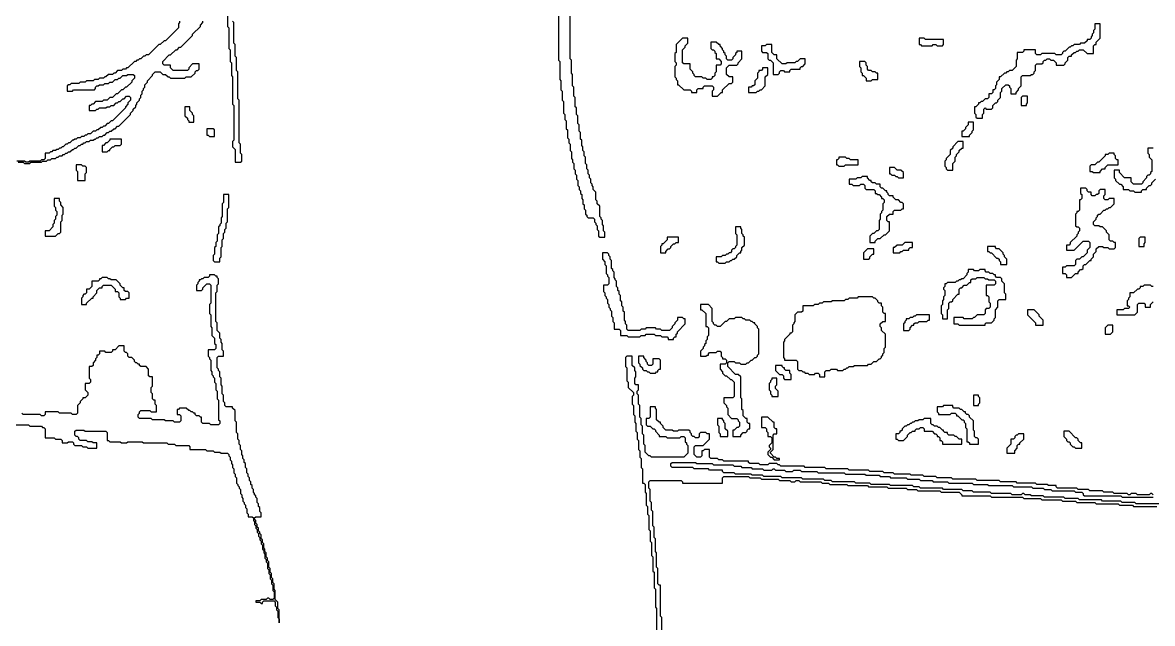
# Model space of a CAD drawing. Header units: metres. Extents: x 0 to 100, y 0 to 141.
# Drawn here: x 54.46 to 76.31, y 51.71 to 63.33 of the extents above; entities that cross this region are included whole.
import ezdxf

# ---------------------------------------------------------------- set-up
doc = ezdxf.new("R2010")
doc.units = ezdxf.units.M

msp = doc.modelspace()

# ---------------------------------------------------------------- linework, layer by layer
for points in [[(64.825, 63.6), (64.825, 62.6), (64.85, 62.575), (64.85, 62.225), (64.875, 62.2), (64.875, 62.025), (64.9, 62), (64.9, 61.825), (64.925, 61.8), (64.925, 61.575), (64.95, 61.55), (64.95, 61.45), (64.975, 61.425), (64.975, 61.275), (65, 61.25), (65, 61.1), (65.025, 61.075), (65.025, 61), (65.05, 60.975), (65.05, 60.85), (65.075, 60.825), (65.075, 60.7), (65.1, 60.675), (65.1, 60.625), (65.125, 60.6), (65.125, 60.5), (65.15, 60.475), (65.15, 60.4), (65.175, 60.375), (65.175, 60.3), (65.2, 60.275), (65.2, 60.175), (65.225, 60.15), (65.225, 60.1), (65.25, 60.075), (65.25, 60.025), (65.275, 60), (65.275, 59.925), (65.3, 59.9), (65.3, 59.825), (65.325, 59.8), (65.325, 59.725), (65.35, 59.7), (65.35, 59.625), (65.375, 59.6), (65.375, 59.575), (65.4, 59.55), (65.5, 59.55), (65.525, 59.525), (65.525, 59.475), (65.55, 59.45), (65.55, 59.425), (65.575, 59.4), (65.575, 59.325), (65.6, 59.3), (65.6, 59.2), (65.625, 59.175), (65.725, 59.175), (65.725, 59.275), (65.7, 59.3), (65.7, 59.4), (65.675, 59.425), (65.675, 59.5), (65.65, 59.525), (65.65, 59.55), (65.625, 59.575), (65.625, 59.775), (65.575, 59.825), (65.575, 59.875), (65.55, 59.9), (65.55, 60.05), (65.5, 60.1), (65.5, 60.15), (65.475, 60.175), (65.475, 60.2), (65.45, 60.225), (65.45, 60.3), (65.425, 60.325), (65.425, 60.375), (65.4, 60.4), (65.4, 60.475), (65.375, 60.5), (65.375, 60.575), (65.35, 60.6), (65.35, 60.725), (65.325, 60.75), (65.325, 60.825), (65.3, 60.85), (65.3, 60.925), (65.275, 60.95), (65.275, 61.05), (65.25, 61.075), (65.25, 61.2), (65.225, 61.225), (65.225, 61.35), (65.2, 61.375), (65.2, 61.525), (65.175, 61.55), (65.175, 61.675), (65.15, 61.7), (65.15, 61.875), (65.125, 61.9), (65.125, 62.075), (65.1, 62.1), (65.1, 62.325), (65.075, 62.35), (65.075, 62.6), (65.05, 62.625), (65.05, 63.85)], [(58.425, 63.575), (58.425, 63.25), (58.45, 63.225), (58.45, 62.825), (58.475, 62.8), (58.475, 62.575), (58.5, 62.55), (58.5, 62.3), (58.525, 62.275), (58.525, 61.75), (58.55, 61.725), (58.55, 61.05), (58.525, 61.025), (58.525, 60.925), (58.575, 60.875), (58.575, 60.625), (58.675, 60.625), (58.7, 60.65), (58.7, 60.775), (58.675, 60.8), (58.675, 60.975), (58.65, 61), (58.65, 61.825), (58.625, 61.85), (58.625, 62.375), (58.6, 62.4), (58.6, 62.65), (58.575, 62.675), (58.575, 62.9), (58.55, 62.925), (58.55, 63.325), (58.525, 63.35)], [(57.5, 63.35), (57.5, 63.325), (57.475, 63.3), (57.475, 63.225), (57.225, 62.975), (57.2, 62.975), (57.125, 62.9), (57.1, 62.9), (56.9, 62.7), (56.85, 62.7), (56.825, 62.675), (56.8, 62.675), (56.75, 62.625), (56.725, 62.625), (56.7, 62.6), (56.675, 62.6), (56.65, 62.575), (56.625, 62.575), (56.5, 62.45), (56.475, 62.45), (56.45, 62.425), (56.4, 62.425), (56.375, 62.4), (56.3, 62.4), (56.25, 62.35), (56.225, 62.35), (56.2, 62.325), (56.125, 62.325), (56.075, 62.275), (56.05, 62.275), (56.025, 62.25), (55.95, 62.25), (55.925, 62.225), (55.85, 62.225), (55.825, 62.2), (55.7, 62.2), (55.675, 62.175), (55.575, 62.175), (55.55, 62.15), (55.4, 62.15), (55.375, 62.125), (55.35, 62.125), (55.325, 62.1), (55.325, 62), (55.425, 62), (55.45, 62.025), (55.85, 62.025), (55.875, 62.05), (55.875, 62.075), (55.9, 62.1), (55.925, 62.1), (55.95, 62.125), (56.025, 62.125), (56.05, 62.15), (56.125, 62.15), (56.15, 62.175), (56.2, 62.175), (56.25, 62.225), (56.3, 62.225), (56.325, 62.25), (56.35, 62.25), (56.4, 62.3), (56.475, 62.3), (56.5, 62.325), (56.6, 62.325), (56.625, 62.3), (56.625, 62.25), (56.575, 62.2), (56.575, 62.175), (56.475, 62.075), (56.45, 62.075), (56.4, 62.025), (56.375, 62.025), (56.3, 61.95), (56.275, 61.95), (56.2, 61.875), (56.15, 61.875), (56.1, 61.825), (56.025, 61.825), (56, 61.8), (55.875, 61.8), (55.825, 61.75), (55.8, 61.75), (55.775, 61.725), (55.75, 61.725), (55.75, 61.625), (55.875, 61.625), (55.9, 61.65), (55.925, 61.65), (55.95, 61.675), (56.075, 61.675), (56.1, 61.7), (56.15, 61.7), (56.175, 61.725), (56.225, 61.725), (56.275, 61.775), (56.3, 61.775), (56.325, 61.8), (56.35, 61.8), (56.4, 61.85), (56.425, 61.85), (56.475, 61.9), (56.525, 61.9), (56.55, 61.875), (56.55, 61.825), (56.5, 61.775), (56.5, 61.75), (56.45, 61.7), (56.45, 61.675), (56.2, 61.425), (56.175, 61.425), (56.125, 61.375), (56.1, 61.375), (56.05, 61.325), (56.025, 61.325), (56, 61.3), (55.975, 61.3), (55.925, 61.25), (55.9, 61.25), (55.875, 61.225), (55.825, 61.225), (55.775, 61.175), (55.725, 61.175), (55.7, 61.15), (55.675, 61.15), (55.65, 61.125), (55.6, 61.125), (55.575, 61.1), (55.525, 61.1), (55.5, 61.075), (55.475, 61.075), (55.45, 61.05), (55.425, 61.05), (55.375, 61), (55.35, 61), (55.325, 60.975), (55.3, 60.975), (55.25, 60.925), (55.225, 60.925), (55.2, 60.9), (55.175, 60.9), (55.15, 60.875), (55.125, 60.875), (55.1, 60.85), (55.05, 60.85), (55.025, 60.825), (55, 60.825), (54.975, 60.8), (54.9, 60.8), (54.9, 60.7), (54.875, 60.675), (54.825, 60.675), (54.8, 60.65), (54.6, 60.65), (54.575, 60.625), (54.525, 60.625), (54.5, 60.65), (54.35, 60.65)], [(54.375, 60.625), (54.475, 60.625), (54.5, 60.6), (54.6, 60.6), (54.625, 60.625), (54.825, 60.625), (54.85, 60.65), (54.925, 60.65), (54.95, 60.675), (55, 60.675), (55.025, 60.7), (55.1, 60.7), (55.125, 60.725), (55.15, 60.725), (55.175, 60.75), (55.225, 60.75), (55.25, 60.775), (55.275, 60.775), (55.3, 60.8), (55.325, 60.8), (55.35, 60.825), (55.375, 60.825), (55.425, 60.875), (55.45, 60.875), (55.475, 60.9), (55.5, 60.9), (55.55, 60.95), (55.575, 60.95), (55.6, 60.975), (55.625, 60.975), (55.65, 61), (55.675, 61), (55.7, 61.025), (55.75, 61.025), (55.775, 61.05), (55.825, 61.05), (55.85, 61.075), (55.875, 61.075), (55.9, 61.1), (55.925, 61.1), (55.95, 61.125), (56, 61.125), (56.025, 61.15), (56.05, 61.15), (56.1, 61.2), (56.125, 61.2), (56.15, 61.225), (56.175, 61.225), (56.225, 61.275), (56.25, 61.275), (56.3, 61.325), (56.325, 61.325), (56.55, 61.55), (56.55, 61.575), (56.6, 61.625), (56.6, 61.65), (56.65, 61.7), (56.65, 61.725), (56.675, 61.75), (56.675, 61.775), (56.725, 61.825), (56.725, 61.85), (56.75, 61.875), (56.75, 61.925), (56.775, 61.95), (56.775, 62), (56.8, 62.025), (56.8, 62.05), (56.825, 62.075), (56.825, 62.125), (56.875, 62.175), (56.875, 62.2), (56.975, 62.3), (56.975, 62.325), (57.025, 62.375), (57.125, 62.375), (57.175, 62.325), (57.225, 62.325), (57.275, 62.275), (57.3, 62.275), (57.325, 62.25), (57.6, 62.25), (57.625, 62.275), (57.725, 62.275), (57.8, 62.35), (57.8, 62.375), (57.825, 62.4), (57.85, 62.4), (57.875, 62.425), (57.875, 62.525), (57.75, 62.525), (57.675, 62.45), (57.675, 62.425), (57.65, 62.4), (57.375, 62.4), (57.325, 62.45), (57.325, 62.5), (57.2, 62.5), (57.175, 62.525), (57.175, 62.575), (57.3, 62.7), (57.325, 62.7), (57.425, 62.8), (57.45, 62.8), (57.5, 62.85), (57.525, 62.85), (57.75, 63.075), (57.75, 63.1), (57.9, 63.25), (57.9, 63.275), (57.95, 63.325), (57.95, 63.35)], [(76.325, 60.9), (76.225, 60.9), (76.225, 60.8), (76.25, 60.775), (76.25, 60.725), (76.3, 60.675), (76.3, 60.45), (76.275, 60.425), (76.275, 60.4), (76.25, 60.375), (76.225, 60.375), (76.2, 60.35), (76.2, 60.325), (76.125, 60.25), (76.125, 60.225), (76.1, 60.2), (75.95, 60.2), (75.9, 60.25), (75.9, 60.325), (75.775, 60.325), (75.675, 60.425), (75.675, 60.475), (75.575, 60.475), (75.575, 60.325), (75.6, 60.3), (75.6, 60.275), (75.675, 60.2), (75.7, 60.2), (75.75, 60.15), (75.75, 60.1), (75.85, 60.1), (75.875, 60.075), (75.95, 60.075), (75.975, 60.05), (76.1, 60.05), (76.1, 60.075), (76.125, 60.1), (76.2, 60.1), (76.2, 60.125), (76.25, 60.175), (76.275, 60.175), (76.3, 60.2), (76.3, 60.225), (76.375, 60.3)], [(54.1, 55.55), (54.575, 55.55), (54.6, 55.525), (54.825, 55.525), (54.85, 55.5), (54.875, 55.5), (54.9, 55.475), (54.9, 55.3), (55.075, 55.3), (55.1, 55.275), (55.2, 55.275), (55.225, 55.25), (55.225, 55.2), (55.325, 55.2), (55.35, 55.225), (55.425, 55.225), (55.45, 55.2), (55.45, 55.175), (55.475, 55.15), (55.6, 55.15), (55.625, 55.125), (55.7, 55.125), (55.725, 55.1), (55.9, 55.1), (55.9, 55.2), (55.825, 55.2), (55.8, 55.225), (55.725, 55.225), (55.7, 55.25), (55.575, 55.25), (55.55, 55.275), (55.55, 55.3), (55.525, 55.325), (55.5, 55.325), (55.475, 55.35), (55.475, 55.425), (55.5, 55.45), (55.65, 55.45), (55.675, 55.425), (56.075, 55.425), (56.1, 55.4), (56.1, 55.25), (56.125, 55.25), (56.15, 55.225), (56.35, 55.225), (56.375, 55.2), (56.475, 55.2), (56.5, 55.225), (56.775, 55.225), (56.8, 55.2), (57.25, 55.2), (57.275, 55.175), (57.4, 55.175), (57.425, 55.15), (57.675, 55.15), (57.7, 55.125), (57.7, 55.075), (58, 55.075), (58.025, 55.05), (58.15, 55.05), (58.175, 55.025), (58.275, 55.025), (58.3, 55), (58.425, 55), (58.45, 54.975), (58.45, 54.95), (58.475, 54.925), (58.475, 54.875), (58.5, 54.85), (58.5, 54.8), (58.525, 54.775), (58.525, 54.725), (58.55, 54.7), (58.55, 54.625), (58.575, 54.6), (58.575, 54.55), (58.6, 54.525), (58.6, 54.425), (58.625, 54.4), (58.625, 54.375), (58.65, 54.35), (58.65, 54.325), (58.675, 54.3), (58.675, 54.225), (58.7, 54.2), (58.7, 54.15), (58.725, 54.125), (58.725, 54.075), (58.75, 54.05), (58.75, 54.025), (58.775, 54), (58.775, 53.95), (58.8, 53.925), (58.8, 53.85), (58.825, 53.825), (58.825, 53.775), (58.9, 53.775), (58.925, 53.75), (58.925, 53.7), (58.95, 53.675), (58.95, 53.625), (58.975, 53.6), (58.975, 53.55), (59, 53.525), (59, 53.475), (59.025, 53.45), (59.025, 53.4), (59.05, 53.375), (59.05, 53.325), (59.075, 53.3), (59.075, 53.25), (59.1, 53.225), (59.1, 53.15), (59.125, 53.125), (59.125, 53.075), (59.15, 53.05), (59.15, 52.975), (59.175, 52.95), (59.175, 52.9), (59.2, 52.875), (59.2, 52.775), (59.225, 52.75), (59.225, 52.675), (59.25, 52.65), (59.25, 52.575), (59.275, 52.55), (59.275, 52.475), (59.3, 52.45), (59.3, 52.35), (59.325, 52.325), (59.325, 52.2), (59.3, 52.175), (59.25, 52.175), (59.225, 52.2), (59.2, 52.2), (59.175, 52.175), (59.075, 52.175), (59.05, 52.15), (58.975, 52.15), (58.975, 52.125), (59.05, 52.125), (59.075, 52.1), (59.1, 52.1), (59.1, 52.125), (59.125, 52.15), (59.325, 52.15), (59.35, 52.125), (59.35, 52.05), (59.375, 52.025), (59.375, 51.975), (59.4, 51.95), (59.4, 51.825), (59.425, 51.8), (59.425, 51.725), (59.425, 51.975), (59.4, 52), (59.4, 52.125), (59.35, 52.175), (59.35, 52.35), (59.325, 52.375), (59.325, 52.475), (59.3, 52.5), (59.3, 52.575), (59.275, 52.6), (59.275, 52.675), (59.25, 52.7), (59.25, 52.775), (59.225, 52.8), (59.225, 52.9), (59.2, 52.925), (59.2, 52.975), (59.175, 53), (59.175, 53.075), (59.15, 53.1), (59.15, 53.15), (59.125, 53.175), (59.125, 53.25), (59.1, 53.275), (59.1, 53.325), (59.075, 53.35), (59.075, 53.425), (59.05, 53.45), (59.05, 53.475), (59.025, 53.5), (59.025, 53.55), (59, 53.575), (59, 53.625), (58.975, 53.65), (58.975, 53.7), (58.95, 53.725), (58.95, 53.75), (58.975, 53.775), (59.075, 53.775), (59.075, 53.85), (59.05, 53.875), (59.05, 53.95), (59.025, 53.975), (59.025, 54.025), (59, 54.05), (59, 54.125), (58.975, 54.15), (58.975, 54.175), (58.95, 54.2), (58.95, 54.225), (58.925, 54.25), (58.925, 54.3), (58.9, 54.325), (58.9, 54.375), (58.875, 54.4), (58.875, 54.45), (58.85, 54.475), (58.85, 54.525), (58.825, 54.55), (58.825, 54.6), (58.8, 54.625), (58.8, 54.7), (58.775, 54.725), (58.775, 54.8), (58.75, 54.825), (58.75, 54.875), (58.725, 54.9), (58.725, 54.95), (58.7, 54.975), (58.7, 55.05), (58.675, 55.075), (58.675, 55.15), (58.65, 55.175), (58.65, 55.25), (58.625, 55.275), (58.625, 55.375), (58.6, 55.4), (58.6, 55.6), (58.575, 55.625), (58.575, 55.825), (58.525, 55.875), (58.525, 55.9), (58.4, 55.9), (58.375, 55.925), (58.375, 55.975), (58.35, 56), (58.35, 56.125), (58.325, 56.15), (58.325, 56.3), (58.3, 56.325), (58.3, 56.45), (58.275, 56.475), (58.275, 56.575), (58.25, 56.6), (58.25, 56.625), (58.225, 56.65), (58.225, 56.85), (58.25, 56.875), (58.35, 56.875), (58.35, 56.975), (58.325, 57), (58.325, 57.125), (58.3, 57.15), (58.3, 57.2), (58.275, 57.225), (58.275, 57.325), (58.225, 57.375), (58.225, 57.525), (58.2, 57.55), (58.2, 58.1), (58.225, 58.125), (58.225, 58.25), (58.25, 58.275), (58.25, 58.375), (58.225, 58.4), (58.225, 58.425), (58.2, 58.425), (58.175, 58.45), (58.075, 58.45), (58.075, 58.425), (58.05, 58.4), (57.975, 58.4), (57.95, 58.375), (57.925, 58.375), (57.9, 58.35), (57.875, 58.35), (57.875, 58.325), (57.85, 58.3), (57.85, 58.275), (57.825, 58.25), (57.825, 58.15), (57.925, 58.15), (57.95, 58.175), (57.95, 58.2), (58.025, 58.275), (58.075, 58.275), (58.1, 58.25), (58.1, 57.9), (58.075, 57.875), (58.075, 57.7), (58.1, 57.675), (58.1, 57.45), (58.125, 57.425), (58.125, 57.275), (58.175, 57.225), (58.175, 57.125), (58.2, 57.1), (58.2, 57.025), (58.175, 57), (58.05, 57), (58.05, 56.875), (58.075, 56.85), (58.075, 56.825), (58.1, 56.8), (58.1, 56.6), (58.125, 56.575), (58.125, 56.525), (58.15, 56.5), (58.15, 56.475), (58.175, 56.45), (58.175, 56.375), (58.2, 56.35), (58.2, 56.225), (58.225, 56.2), (58.225, 56.05), (58.25, 56.025), (58.25, 55.65), (58.275, 55.625), (58.275, 55.575), (58.25, 55.55), (58.1, 55.55), (58.075, 55.575), (57.95, 55.575), (57.925, 55.6), (57.925, 55.7), (57.9, 55.7), (57.875, 55.725), (57.825, 55.725), (57.8, 55.75), (57.8, 55.775), (57.775, 55.775), (57.75, 55.8), (57.725, 55.8), (57.7, 55.825), (57.675, 55.825), (57.625, 55.875), (57.5, 55.875), (57.475, 55.85), (57.45, 55.85), (57.45, 55.75), (57.5, 55.75), (57.525, 55.725), (57.525, 55.625), (57.5, 55.6), (57.4, 55.6), (57.375, 55.625), (57.225, 55.625), (57.2, 55.65), (56.975, 55.65), (56.95, 55.675), (56.725, 55.675), (56.7, 55.7), (56.7, 55.75), (56.725, 55.775), (56.725, 55.8), (56.75, 55.825), (56.925, 55.825), (56.95, 55.8), (57.05, 55.8), (57.05, 55.925), (57.025, 55.95), (57.025, 56.025), (57, 56.025), (56.975, 56.05), (56.975, 56.15), (56.95, 56.175), (56.95, 56.275), (56.975, 56.3), (56.975, 56.475), (56.925, 56.475), (56.9, 56.5), (56.9, 56.625), (56.85, 56.675), (56.75, 56.675), (56.725, 56.7), (56.725, 56.725), (56.7, 56.725), (56.675, 56.75), (56.65, 56.75), (56.625, 56.775), (56.625, 56.8), (56.575, 56.85), (56.525, 56.85), (56.5, 56.875), (56.5, 56.925), (56.475, 56.95), (56.45, 56.95), (56.425, 56.975), (56.425, 57.075), (56.325, 57.075), (56.25, 57), (56.2, 57), (56.2, 56.975), (56.175, 56.95), (56.075, 56.95), (56.05, 56.975), (55.95, 56.975), (55.95, 56.925), (55.925, 56.9), (55.9, 56.9), (55.9, 56.85), (55.875, 56.825), (55.875, 56.8), (55.825, 56.75), (55.825, 56.7), (55.8, 56.675), (55.75, 56.675), (55.75, 56.45), (55.775, 56.425), (55.775, 56.375), (55.75, 56.35), (55.675, 56.35), (55.675, 56.225), (55.725, 56.175), (55.725, 56.125), (55.675, 56.075), (55.625, 56.075), (55.625, 56.05), (55.575, 56), (55.575, 55.975), (55.525, 55.925), (55.525, 55.775), (55.5, 55.75), (55.425, 55.75), (55.4, 55.775), (55.175, 55.775), (55.15, 55.8), (54.9, 55.8), (54.9, 55.75), (54.875, 55.725), (54.825, 55.725), (54.8, 55.75), (54.475, 55.75), (54.45, 55.775)], [(76.325, 58.225), (76.3, 58.225), (76.275, 58.25), (76.15, 58.25), (76.125, 58.225), (76.075, 58.225), (76.075, 58.2), (76.05, 58.175), (76.025, 58.175), (75.95, 58.1), (75.875, 58.1), (75.875, 58.025), (75.85, 58), (75.85, 57.975), (75.825, 57.95), (75.825, 57.85), (75.85, 57.85), (75.875, 57.825), (75.85, 57.8), (75.775, 57.8), (75.75, 57.775), (75.625, 57.775), (75.625, 57.675), (75.975, 57.675), (76.025, 57.725), (76.025, 57.875), (76.05, 57.9), (76.15, 57.9), (76.175, 57.875), (76.175, 57.825), (76.275, 57.825), (76.275, 57.875), (76.325, 57.925)], [(76.325, 54.2), (76.3, 54.225), (76.275, 54.225), (76.25, 54.2), (76.025, 54.2), (76, 54.225), (75.9, 54.225), (75.875, 54.2), (75.85, 54.2), (75.825, 54.225), (75.575, 54.225), (75.55, 54.25), (75.375, 54.25), (75.35, 54.275), (75.1, 54.275), (75.075, 54.3), (74.875, 54.3), (74.85, 54.325), (74.475, 54.325), (74.45, 54.35), (74.45, 54.375), (74.3, 54.375), (74.275, 54.4), (74.075, 54.4), (74.05, 54.425), (73.7, 54.425), (73.675, 54.45), (73.375, 54.45), (73.35, 54.475), (72.925, 54.475), (72.9, 54.5), (72.45, 54.5), (72.425, 54.525), (72.15, 54.525), (72.125, 54.55), (71.9, 54.55), (71.875, 54.575), (71.65, 54.575), (71.625, 54.6), (71.325, 54.6), (71.3, 54.625), (71.125, 54.625), (71.1, 54.65), (70.85, 54.65), (70.825, 54.675), (70.45, 54.675), (70.425, 54.7), (70, 54.7), (69.975, 54.725), (69.6, 54.725), (69.575, 54.75), (69.125, 54.75), (69.1, 54.775), (69.075, 54.775), (69.05, 54.8), (68.9, 54.8), (68.875, 54.775), (68.725, 54.775), (68.7, 54.8), (68.525, 54.8), (68.5, 54.825), (68.5, 54.85), (68.025, 54.85), (68, 54.875), (67.925, 54.875), (67.9, 54.9), (67.775, 54.9), (67.75, 54.925), (67.75, 55.075), (67.65, 55.075), (67.625, 55.05), (67.6, 55.05), (67.6, 54.95), (67.575, 54.925), (67.5, 54.925), (67.45, 54.975), (67.45, 55.125), (67.475, 55.15), (67.625, 55.15), (67.75, 55.275), (67.75, 55.375), (67.7, 55.375), (67.675, 55.4), (67.575, 55.4), (67.55, 55.375), (67.55, 55.325), (67.525, 55.3), (67.475, 55.3), (67.45, 55.325), (67.425, 55.325), (67.4, 55.35), (67.4, 55.375), (67.375, 55.4), (67.375, 55.425), (67.35, 55.45), (67.15, 55.45), (67.125, 55.425), (67.05, 55.425), (67.025, 55.45), (66.9, 55.45), (66.85, 55.5), (66.85, 55.525), (66.8, 55.575), (66.8, 55.6), (66.775, 55.6), (66.725, 55.65), (66.725, 55.85), (66.7, 55.875), (66.7, 55.9), (66.6, 55.9), (66.6, 55.7), (66.575, 55.675), (66.525, 55.675), (66.525, 55.55), (66.55, 55.525), (66.6, 55.525), (66.65, 55.475), (66.675, 55.475), (66.7, 55.45), (66.7, 55.425), (66.775, 55.35), (66.775, 55.325), (66.9, 55.325), (66.925, 55.3), (67.175, 55.3), (67.2, 55.325), (67.25, 55.325), (67.275, 55.3), (67.275, 55.225), (67.3, 55.2), (67.3, 55.175), (67.325, 55.15), (67.325, 55), (67.25, 54.925), (66.625, 54.925), (66.6, 54.95), (66.575, 54.95), (66.5, 55.025), (66.5, 55.15), (66.475, 55.175), (66.475, 55.35), (66.45, 55.375), (66.45, 55.525), (66.425, 55.55), (66.425, 55.675), (66.4, 55.7), (66.4, 55.925), (66.375, 55.95), (66.375, 56.125), (66.35, 56.15), (66.35, 56.2), (66.375, 56.225), (66.375, 56.325), (66.325, 56.325), (66.3, 56.35), (66.3, 56.45), (66.325, 56.475), (66.325, 56.575), (66.3, 56.6), (66.3, 56.65), (66.25, 56.7), (66.25, 56.875), (66.15, 56.875), (66.125, 56.85), (66.125, 56.675), (66.15, 56.65), (66.15, 56.4), (66.175, 56.375), (66.175, 56.275), (66.275, 56.175), (66.275, 56.125), (66.25, 56.1), (66.25, 55.95), (66.275, 55.925), (66.275, 55.75), (66.3, 55.725), (66.3, 55.6), (66.325, 55.575), (66.325, 55.425), (66.35, 55.4), (66.35, 55.275), (66.375, 55.25), (66.375, 55.075), (66.4, 55.05), (66.4, 54.925), (66.425, 54.9), (66.425, 54.725), (66.45, 54.7), (66.45, 54.425), (66.475, 54.425), (66.5, 54.4), (66.5, 54.25), (66.525, 54.225), (66.525, 54), (66.55, 53.975), (66.55, 53.825), (66.575, 53.8), (66.575, 53.525), (66.6, 53.5), (66.6, 53.3), (66.625, 53.275), (66.625, 53.025), (66.65, 53), (66.65, 52.725), (66.675, 52.7), (66.675, 52.4), (66.7, 52.375), (66.7, 52.025), (66.725, 52), (66.725, 51.55)], [(76.55, 54.025), (76, 54.025), (75.975, 54.05), (75.725, 54.05), (75.7, 54.075), (75.35, 54.075), (75.325, 54.1), (74.9, 54.1), (74.875, 54.125), (74.625, 54.125), (74.6, 54.15), (74.225, 54.15), (74.2, 54.175), (73.975, 54.175), (73.95, 54.2), (73.85, 54.2), (73.825, 54.225), (73.8, 54.225), (73.775, 54.2), (73.6, 54.2), (73.575, 54.225), (73.2, 54.225), (73.175, 54.25), (72.85, 54.25), (72.825, 54.275), (72.65, 54.275), (72.625, 54.3), (72.275, 54.3), (72.25, 54.325), (71.825, 54.325), (71.8, 54.35), (71.7, 54.35), (71.675, 54.375), (71.25, 54.375), (71.225, 54.4), (70.875, 54.4), (70.85, 54.425), (70.575, 54.425), (70.55, 54.45), (70.125, 54.45), (70.1, 54.475), (69.975, 54.475), (69.95, 54.5), (69.55, 54.5), (69.525, 54.525), (69.15, 54.525), (69.125, 54.55), (68.8, 54.55), (68.775, 54.575), (68.575, 54.575), (68.55, 54.6), (68.25, 54.6), (68.225, 54.625), (68.025, 54.625), (68, 54.65), (68, 54.675), (67.75, 54.675), (67.725, 54.7), (67.45, 54.7), (67.425, 54.725), (67.025, 54.725), (67, 54.75), (67, 54.8), (67.025, 54.825), (67.475, 54.825), (67.5, 54.8), (67.8, 54.8), (67.825, 54.775), (68.2, 54.775), (68.225, 54.75), (68.35, 54.75), (68.375, 54.725), (68.55, 54.725), (68.575, 54.7), (68.775, 54.7), (68.8, 54.675), (68.95, 54.675), (68.975, 54.7), (69, 54.7), (69.025, 54.675), (69.2, 54.675), (69.225, 54.65), (69.35, 54.65), (69.375, 54.675), (69.5, 54.675), (69.525, 54.65), (69.825, 54.65), (69.85, 54.625), (70.35, 54.625), (70.375, 54.6), (70.75, 54.6), (70.775, 54.575), (71.025, 54.575), (71.05, 54.55), (71.225, 54.55), (71.25, 54.525), (71.55, 54.525), (71.575, 54.5), (71.8, 54.5), (71.825, 54.475), (72.05, 54.475), (72.075, 54.45), (72.35, 54.45), (72.375, 54.425), (72.825, 54.425), (72.85, 54.4), (73.125, 54.4), (73.15, 54.375), (73.6, 54.375), (73.625, 54.35), (73.975, 54.35), (74, 54.325), (74.2, 54.325), (74.225, 54.3), (74.35, 54.3), (74.375, 54.275), (74.8, 54.275), (74.825, 54.25), (74.95, 54.25), (74.975, 54.225), (74.975, 54.2), (75, 54.175), (75.7, 54.175), (75.725, 54.15), (76.325, 54.15)], [(66.825, 51.55), (66.825, 51.825), (66.8, 51.85), (66.8, 52.45), (66.775, 52.45), (66.75, 52.475), (66.75, 52.775), (66.725, 52.8), (66.725, 53.075), (66.7, 53.1), (66.7, 53.35), (66.675, 53.375), (66.675, 53.575), (66.65, 53.6), (66.65, 53.875), (66.625, 53.9), (66.625, 54.05), (66.6, 54.075), (66.6, 54.3), (66.575, 54.325), (66.575, 54.45), (66.6, 54.475), (67.2, 54.475), (67.225, 54.45), (67.225, 54.425), (68, 54.425), (68, 54.525), (68.025, 54.55), (68.5, 54.55), (68.525, 54.525), (68.725, 54.525), (68.75, 54.5), (69.075, 54.5), (69.1, 54.475), (69.3, 54.475), (69.325, 54.45), (69.4, 54.45), (69.425, 54.475), (69.475, 54.475), (69.5, 54.45), (69.9, 54.45), (69.925, 54.425), (70.05, 54.425), (70.075, 54.4), (70.4, 54.4), (70.425, 54.375), (70.8, 54.375), (70.825, 54.35), (71.175, 54.35), (71.2, 54.325), (71.55, 54.325), (71.575, 54.3), (71.75, 54.3), (71.775, 54.275), (72.2, 54.275), (72.225, 54.25), (72.575, 54.25), (72.625, 54.2), (72.625, 54.175), (73.175, 54.175), (73.2, 54.15), (73.8, 54.15), (73.825, 54.125), (74.15, 54.125), (74.175, 54.1), (74.55, 54.1), (74.575, 54.075), (74.825, 54.075), (74.85, 54.05), (75.2, 54.05), (75.225, 54.025), (75.65, 54.025), (75.675, 54), (75.925, 54), (75.95, 53.975), (76.4, 53.975)]]:
    msp.add_lwpolyline(points)
for points in [[(75.2, 63.3), (75.2, 63.2), (75.175, 63.175), (75.175, 63.125), (75.15, 63.1), (75.15, 63.075), (75.125, 63.05), (75.125, 63.025), (75.1, 63), (75.05, 63), (75.05, 62.975), (75, 62.925), (74.925, 62.925), (74.9, 62.9), (74.8, 62.9), (74.775, 62.875), (74.75, 62.875), (74.725, 62.85), (74.7, 62.85), (74.625, 62.775), (74.6, 62.775), (74.575, 62.75), (74.575, 62.725), (74.55, 62.7), (74.45, 62.7), (74.425, 62.725), (74.175, 62.725), (74.15, 62.7), (74.075, 62.7), (74.05, 62.725), (74.05, 62.8), (73.825, 62.8), (73.825, 62.775), (73.8, 62.75), (73.7, 62.75), (73.7, 62.625), (73.675, 62.6), (73.675, 62.475), (73.6, 62.4), (73.55, 62.4), (73.525, 62.375), (73.5, 62.375), (73.475, 62.35), (73.45, 62.35), (73.375, 62.275), (73.35, 62.275), (73.35, 62.225), (73.3, 62.175), (73.3, 62.125), (73.275, 62.1), (73.275, 62.05), (73.25, 62.025), (73.225, 62.025), (73.225, 61.975), (73.2, 61.95), (73.15, 61.95), (73.15, 61.875), (73.125, 61.85), (73.075, 61.85), (73.025, 61.8), (73, 61.8), (72.975, 61.775), (72.95, 61.775), (72.95, 61.75), (72.9, 61.7), (72.875, 61.7), (72.875, 61.575), (72.9, 61.55), (72.9, 61.5), (72.925, 61.475), (73.025, 61.475), (73.025, 61.55), (73.05, 61.575), (73.05, 61.65), (73.075, 61.675), (73.1, 61.65), (73.2, 61.65), (73.225, 61.675), (73.225, 61.725), (73.275, 61.775), (73.3, 61.775), (73.325, 61.8), (73.325, 61.825), (73.375, 61.875), (73.375, 61.975), (73.4, 62), (73.4, 62.05), (73.475, 62.125), (73.525, 62.125), (73.55, 62.1), (73.55, 62.075), (73.575, 62.05), (73.575, 61.95), (73.675, 61.95), (73.675, 61.975), (73.725, 62.025), (73.725, 62.05), (73.775, 62.1), (73.775, 62.275), (73.8, 62.3), (73.95, 62.3), (73.975, 62.325), (74, 62.325), (74.025, 62.35), (74.025, 62.375), (74.05, 62.4), (74.05, 62.5), (74.075, 62.525), (74.175, 62.525), (74.2, 62.55), (74.2, 62.575), (74.225, 62.6), (74.25, 62.6), (74.275, 62.625), (74.325, 62.625), (74.35, 62.6), (74.4, 62.6), (74.45, 62.55), (74.45, 62.5), (74.6, 62.5), (74.625, 62.525), (74.625, 62.55), (74.675, 62.6), (74.675, 62.65), (74.7, 62.675), (74.75, 62.675), (74.75, 62.7), (74.8, 62.75), (74.825, 62.75), (74.85, 62.775), (74.875, 62.775), (74.9, 62.8), (74.975, 62.8), (75.05, 62.725), (75.175, 62.725), (75.175, 62.875), (75.2, 62.9), (75.225, 62.9), (75.225, 62.95), (75.3, 63.025), (75.3, 63.3)], [(67.225, 63.025), (67.1, 62.9), (67.1, 62.75), (67.075, 62.725), (67.075, 62.575), (67.1, 62.55), (67.1, 62.5), (67.075, 62.475), (67.075, 62.275), (67.1, 62.25), (67.1, 62.225), (67.125, 62.2), (67.125, 62.125), (67.15, 62.125), (67.25, 62.025), (67.375, 62.025), (67.4, 62), (67.4, 61.975), (67.5, 61.975), (67.5, 62.025), (67.525, 62.05), (67.625, 62.05), (67.625, 62.075), (67.65, 62.1), (67.8, 62.1), (67.825, 62.075), (67.825, 62.025), (67.8, 62), (67.8, 61.9), (67.9, 61.9), (67.975, 61.975), (68, 61.975), (68, 62.025), (68.125, 62.15), (68.175, 62.15), (68.2, 62.175), (68.2, 62.275), (68.125, 62.275), (68.075, 62.325), (68.075, 62.45), (68.125, 62.5), (68.275, 62.5), (68.3, 62.525), (68.3, 62.55), (68.375, 62.625), (68.375, 62.775), (68.275, 62.775), (68.275, 62.75), (68.25, 62.725), (68.25, 62.7), (68.2, 62.65), (68.2, 62.625), (68.175, 62.6), (68.1, 62.6), (68.075, 62.625), (68.075, 62.675), (68.05, 62.7), (68.05, 62.725), (68.025, 62.75), (68.025, 62.775), (68, 62.8), (68, 62.825), (67.95, 62.875), (67.95, 62.9), (67.925, 62.9), (67.875, 62.95), (67.775, 62.95), (67.775, 62.825), (67.8, 62.8), (67.825, 62.8), (67.85, 62.775), (67.85, 62.75), (67.875, 62.725), (67.875, 62.625), (67.925, 62.625), (67.975, 62.575), (67.975, 62.525), (67.95, 62.5), (67.875, 62.5), (67.875, 62.375), (67.85, 62.35), (67.85, 62.3), (67.825, 62.275), (67.8, 62.275), (67.8, 62.25), (67.775, 62.225), (67.7, 62.225), (67.675, 62.25), (67.625, 62.25), (67.6, 62.275), (67.475, 62.275), (67.45, 62.3), (67.45, 62.325), (67.425, 62.35), (67.425, 62.375), (67.375, 62.425), (67.375, 62.525), (67.25, 62.525), (67.225, 62.55), (67.225, 62.8), (67.275, 62.85), (67.275, 62.875), (67.325, 62.925), (67.325, 63.025)], [(71.8, 63.025), (71.8, 62.9), (71.825, 62.9), (71.85, 62.875), (72.05, 62.875), (72.075, 62.9), (72.125, 62.9), (72.15, 62.875), (72.25, 62.875), (72.275, 62.9), (72.275, 63), (71.925, 63), (71.9, 63.025)], [(68.85, 62.9), (68.825, 62.875), (68.75, 62.875), (68.75, 62.775), (68.775, 62.75), (68.85, 62.75), (68.875, 62.725), (68.875, 62.625), (68.9, 62.6), (68.925, 62.6), (68.975, 62.55), (68.975, 62.325), (69.075, 62.325), (69.1, 62.35), (69.1, 62.375), (69.125, 62.4), (69.175, 62.4), (69.2, 62.375), (69.3, 62.375), (69.3, 62.4), (69.325, 62.425), (69.5, 62.425), (69.5, 62.45), (69.525, 62.475), (69.55, 62.475), (69.6, 62.525), (69.6, 62.625), (69.5, 62.625), (69.45, 62.575), (69.425, 62.575), (69.4, 62.55), (69.25, 62.55), (69.225, 62.525), (69.15, 62.525), (69.05, 62.625), (69.05, 62.7), (69, 62.7), (68.95, 62.75), (68.95, 62.9)], [(70.65, 62.575), (70.65, 62.475), (70.675, 62.45), (70.675, 62.375), (70.7, 62.35), (70.7, 62.3), (70.725, 62.3), (70.775, 62.25), (70.775, 62.2), (70.875, 62.2), (70.9, 62.225), (71, 62.225), (71, 62.35), (70.975, 62.35), (70.95, 62.375), (70.9, 62.375), (70.875, 62.4), (70.825, 62.4), (70.8, 62.425), (70.8, 62.475), (70.775, 62.5), (70.775, 62.55), (70.75, 62.575)], [(68.775, 62.45), (68.775, 62.425), (68.75, 62.4), (68.7, 62.4), (68.7, 62.375), (68.675, 62.35), (68.675, 62.25), (68.625, 62.2), (68.625, 62.125), (68.6, 62.1), (68.575, 62.1), (68.55, 62.075), (68.5, 62.075), (68.5, 61.975), (68.65, 61.975), (68.675, 62), (68.7, 62), (68.725, 62.025), (68.75, 62.025), (68.825, 62.1), (68.825, 62.275), (68.875, 62.325), (68.875, 62.45)], [(73.8, 61.9), (73.775, 61.875), (73.775, 61.725), (73.875, 61.725), (73.875, 61.75), (73.9, 61.775), (73.9, 61.9)], [(57.6, 61.7), (57.6, 61.525), (57.65, 61.475), (57.65, 61.45), (57.675, 61.425), (57.675, 61.4), (57.775, 61.4), (57.775, 61.525), (57.75, 61.55), (57.75, 61.575), (57.7, 61.625), (57.7, 61.7)], [(72.75, 61.4), (72.75, 61.35), (72.7, 61.3), (72.7, 61.275), (72.65, 61.225), (72.625, 61.225), (72.625, 61.125), (72.775, 61.125), (72.775, 61.15), (72.825, 61.2), (72.825, 61.225), (72.85, 61.25), (72.85, 61.4)], [(58.025, 61.275), (58.025, 61.15), (58.05, 61.15), (58.075, 61.125), (58.175, 61.125), (58.175, 61.25), (58.15, 61.275)], [(56.15, 61.075), (56.15, 61.05), (56.1, 61), (56.075, 61), (56.025, 60.95), (56, 60.95), (56, 60.825), (56.1, 60.825), (56.125, 60.85), (56.15, 60.85), (56.15, 60.875), (56.2, 60.925), (56.225, 60.925), (56.25, 60.95), (56.35, 60.95), (56.375, 60.975), (56.375, 61.075)], [(72.55, 61.025), (72.45, 60.925), (72.45, 60.9), (72.4, 60.85), (72.4, 60.775), (72.325, 60.7), (72.325, 60.675), (72.3, 60.65), (72.3, 60.55), (72.325, 60.525), (72.325, 60.5), (72.35, 60.475), (72.45, 60.475), (72.45, 60.6), (72.5, 60.65), (72.5, 60.725), (72.525, 60.75), (72.525, 60.775), (72.575, 60.825), (72.575, 60.85), (72.625, 60.9), (72.65, 60.9), (72.65, 61.025)], [(75.475, 60.8), (75.45, 60.775), (75.4, 60.775), (75.4, 60.75), (75.275, 60.625), (75.25, 60.625), (75.2, 60.575), (75.125, 60.575), (75.1, 60.55), (75.1, 60.45), (75.15, 60.45), (75.175, 60.425), (75.3, 60.425), (75.3, 60.45), (75.35, 60.5), (75.4, 60.5), (75.4, 60.525), (75.45, 60.575), (75.65, 60.575), (75.65, 60.675), (75.625, 60.675), (75.6, 60.7), (75.6, 60.75), (75.575, 60.775), (75.575, 60.8)], [(55.5, 60.575), (55.5, 60.475), (55.525, 60.45), (55.525, 60.275), (55.675, 60.275), (55.675, 60.4), (55.7, 60.425), (55.7, 60.525), (55.675, 60.55), (55.625, 60.55), (55.6, 60.575)], [(70.25, 60.725), (70.25, 60.7), (70.225, 60.675), (70.2, 60.675), (70.2, 60.575), (70.225, 60.575), (70.25, 60.55), (70.35, 60.55), (70.375, 60.575), (70.625, 60.575), (70.625, 60.675), (70.475, 60.675), (70.45, 60.7), (70.4, 60.7), (70.375, 60.725)], [(71.225, 60.525), (71.225, 60.4), (71.25, 60.4), (71.275, 60.375), (71.325, 60.375), (71.35, 60.35), (71.375, 60.35), (71.4, 60.325), (71.5, 60.325), (71.5, 60.425), (71.45, 60.475), (71.375, 60.475), (71.325, 60.525)], [(70.7, 60.35), (70.675, 60.325), (70.6, 60.325), (70.575, 60.3), (70.45, 60.3), (70.45, 60.2), (70.5, 60.2), (70.525, 60.175), (70.65, 60.175), (70.675, 60.2), (70.725, 60.2), (70.75, 60.175), (70.75, 60.125), (70.775, 60.1), (70.925, 60.1), (70.95, 60.075), (70.95, 60.025), (70.975, 60.025), (71, 60), (71.025, 60), (71.075, 59.95), (71.075, 59.925), (71.1, 59.925), (71.125, 59.9), (71.125, 59.85), (71.1, 59.825), (71.1, 59.7), (71.075, 59.675), (71.075, 59.65), (71.05, 59.625), (71.05, 59.525), (71.025, 59.5), (71.025, 59.325), (71, 59.3), (70.975, 59.3), (70.925, 59.25), (70.9, 59.25), (70.85, 59.2), (70.85, 59.075), (70.95, 59.075), (70.95, 59.1), (71, 59.15), (71.05, 59.15), (71.125, 59.225), (71.15, 59.225), (71.225, 59.3), (71.225, 59.475), (71.2, 59.475), (71.175, 59.5), (71.175, 59.575), (71.225, 59.625), (71.3, 59.625), (71.3, 59.675), (71.325, 59.7), (71.45, 59.7), (71.475, 59.725), (71.5, 59.725), (71.5, 59.825), (71.475, 59.85), (71.45, 59.85), (71.4, 59.9), (71.35, 59.9), (71.3, 59.95), (71.3, 59.975), (71.225, 59.975), (71.2, 60), (71.2, 60.025), (71.175, 60.05), (71.175, 60.075), (71.15, 60.075), (71.1, 60.125), (71.075, 60.125), (71.05, 60.15), (71.05, 60.2), (70.975, 60.2), (70.95, 60.225), (70.9, 60.225), (70.875, 60.25), (70.875, 60.275), (70.85, 60.275), (70.8, 60.325), (70.8, 60.35)], [(74.925, 60.125), (74.925, 60.025), (74.95, 60), (74.95, 59.925), (74.925, 59.9), (74.9, 59.9), (74.9, 59.7), (74.875, 59.675), (74.85, 59.675), (74.85, 59.65), (74.825, 59.625), (74.825, 59.4), (74.85, 59.375), (74.875, 59.375), (74.9, 59.35), (74.9, 59.3), (74.875, 59.275), (74.875, 59.25), (74.85, 59.225), (74.85, 59.2), (74.725, 59.075), (74.725, 59.05), (74.7, 59.025), (74.65, 59.025), (74.65, 58.925), (74.8, 58.925), (74.975, 59.1), (75.075, 59.1), (75.1, 59.075), (75.1, 58.975), (75.05, 58.925), (75.05, 58.875), (74.975, 58.8), (74.95, 58.8), (74.9, 58.75), (74.85, 58.75), (74.825, 58.725), (74.825, 58.65), (74.8, 58.625), (74.65, 58.625), (74.625, 58.6), (74.575, 58.6), (74.575, 58.475), (74.625, 58.475), (74.65, 58.45), (74.65, 58.4), (74.75, 58.4), (74.825, 58.475), (74.875, 58.475), (74.875, 58.5), (74.925, 58.55), (74.95, 58.55), (74.975, 58.575), (74.975, 58.625), (75, 58.65), (75.025, 58.65), (75.1, 58.725), (75.125, 58.725), (75.125, 58.75), (75.175, 58.8), (75.175, 58.85), (75.225, 58.9), (75.225, 58.95), (75.275, 59), (75.35, 59), (75.375, 58.975), (75.45, 58.975), (75.475, 58.95), (75.575, 58.95), (75.6, 58.975), (75.6, 59.075), (75.575, 59.075), (75.55, 59.1), (75.5, 59.1), (75.475, 59.125), (75.475, 59.225), (75.425, 59.275), (75.425, 59.3), (75.35, 59.375), (75.3, 59.375), (75.275, 59.4), (75.2, 59.4), (75.175, 59.425), (75.175, 59.475), (75.225, 59.525), (75.225, 59.55), (75.25, 59.575), (75.25, 59.6), (75.275, 59.625), (75.3, 59.625), (75.375, 59.7), (75.4, 59.7), (75.425, 59.725), (75.45, 59.725), (75.475, 59.75), (75.5, 59.75), (75.575, 59.825), (75.575, 59.925), (75.475, 59.925), (75.45, 59.9), (75.4, 59.9), (75.375, 59.925), (75.375, 59.975), (75.4, 60), (75.4, 60.1), (75.3, 60.1), (75.275, 60.075), (75.275, 60.025), (75.25, 60), (75.225, 60), (75.2, 59.975), (75.15, 59.975), (75.125, 60), (75.125, 60.05), (75.075, 60.05), (75.05, 60.075), (75.05, 60.1), (75.025, 60.125)], [(55.075, 59.925), (55.075, 59.775), (55.1, 59.75), (55.1, 59.7), (55.125, 59.675), (55.125, 59.6), (55.1, 59.575), (55.1, 59.525), (55.075, 59.5), (55.075, 59.45), (55.05, 59.425), (55.05, 59.375), (54.975, 59.3), (54.9, 59.3), (54.9, 59.2), (55.1, 59.2), (55.15, 59.25), (55.175, 59.25), (55.2, 59.275), (55.2, 59.475), (55.225, 59.5), (55.225, 59.6), (55.25, 59.625), (55.25, 59.75), (55.2, 59.8), (55.2, 59.85), (55.175, 59.875), (55.175, 59.925)], [(58.35, 60), (58.35, 59.85), (58.325, 59.825), (58.325, 59.575), (58.3, 59.55), (58.3, 59.45), (58.275, 59.425), (58.275, 59.4), (58.25, 59.375), (58.25, 59.25), (58.225, 59.225), (58.225, 59.1), (58.2, 59.075), (58.2, 59), (58.175, 58.975), (58.175, 58.85), (58.15, 58.825), (58.15, 58.725), (58.175, 58.7), (58.275, 58.7), (58.275, 58.775), (58.3, 58.8), (58.3, 58.975), (58.325, 59), (58.325, 59.125), (58.35, 59.15), (58.35, 59.25), (58.375, 59.275), (58.375, 59.325), (58.4, 59.35), (58.4, 59.45), (58.425, 59.475), (58.425, 59.725), (58.45, 59.75), (58.45, 60)], [(68.25, 59.375), (68.25, 59.25), (68.275, 59.225), (68.275, 59.025), (68.25, 59), (68.25, 58.975), (68.225, 58.95), (68.2, 58.95), (68.175, 58.925), (68.175, 58.9), (68.15, 58.875), (68.125, 58.875), (68.1, 58.85), (68.075, 58.85), (68.05, 58.825), (68, 58.825), (67.975, 58.8), (67.875, 58.8), (67.875, 58.7), (67.9, 58.7), (67.925, 58.675), (68.05, 58.675), (68.075, 58.7), (68.125, 58.7), (68.15, 58.725), (68.175, 58.725), (68.2, 58.75), (68.225, 58.75), (68.275, 58.8), (68.275, 58.825), (68.325, 58.875), (68.35, 58.875), (68.35, 58.9), (68.375, 58.925), (68.375, 58.975), (68.425, 59.025), (68.425, 59.175), (68.4, 59.2), (68.4, 59.225), (68.375, 59.25), (68.375, 59.325), (68.35, 59.35), (68.35, 59.375)], [(66.925, 59.175), (66.925, 59.125), (66.85, 59.05), (66.825, 59.05), (66.825, 59.025), (66.8, 59), (66.8, 58.875), (66.9, 58.875), (66.9, 58.9), (66.95, 58.95), (66.975, 58.95), (67, 58.975), (67, 59), (67.05, 59.05), (67.075, 59.05), (67.1, 59.075), (67.15, 59.075), (67.15, 59.175)], [(71.525, 59.075), (71.475, 59.025), (71.375, 59.025), (71.325, 58.975), (71.3, 58.975), (71.3, 58.875), (71.425, 58.875), (71.45, 58.9), (71.475, 58.9), (71.5, 58.925), (71.6, 58.925), (71.6, 58.95), (71.625, 58.975), (71.675, 58.975), (71.675, 59.075)], [(73.125, 59), (73.125, 58.9), (73.15, 58.9), (73.175, 58.875), (73.2, 58.875), (73.3, 58.775), (73.325, 58.775), (73.35, 58.75), (73.35, 58.725), (73.375, 58.7), (73.375, 58.65), (73.5, 58.65), (73.5, 58.75), (73.45, 58.8), (73.45, 58.825), (73.425, 58.85), (73.425, 58.875), (73.35, 58.95), (73.3, 58.95), (73.275, 58.975), (73.275, 59)], [(76.075, 59.175), (76.05, 59.15), (76.05, 59), (76.15, 59), (76.15, 59.05), (76.175, 59.075), (76.175, 59.175)], [(65.675, 58.875), (65.675, 58.75), (65.725, 58.7), (65.725, 58.65), (65.75, 58.625), (65.75, 58.475), (65.775, 58.45), (65.775, 58.425), (65.8, 58.4), (65.8, 58.275), (65.775, 58.25), (65.7, 58.25), (65.7, 58.125), (65.725, 58.1), (65.725, 58.05), (65.75, 58.025), (65.75, 58), (65.775, 57.975), (65.775, 57.9), (65.8, 57.875), (65.8, 57.825), (65.825, 57.8), (65.825, 57.775), (65.85, 57.75), (65.85, 57.65), (65.875, 57.625), (65.875, 57.55), (65.9, 57.525), (65.9, 57.4), (66, 57.4), (66.025, 57.375), (66.025, 57.275), (66.15, 57.275), (66.175, 57.25), (66.4, 57.25), (66.425, 57.275), (66.5, 57.275), (66.525, 57.3), (66.675, 57.3), (66.7, 57.275), (66.8, 57.275), (66.825, 57.25), (66.925, 57.25), (66.95, 57.225), (66.95, 57.2), (67.05, 57.2), (67.05, 57.225), (67.075, 57.25), (67.1, 57.25), (67.1, 57.3), (67.125, 57.325), (67.125, 57.35), (67.275, 57.5), (67.275, 57.6), (67.25, 57.6), (67.225, 57.625), (67.125, 57.625), (67.125, 57.575), (67.075, 57.525), (67.075, 57.5), (67.025, 57.45), (67.025, 57.425), (66.975, 57.375), (66.825, 57.375), (66.8, 57.4), (66.725, 57.4), (66.7, 57.425), (66.525, 57.425), (66.5, 57.4), (66.425, 57.4), (66.4, 57.375), (66.175, 57.375), (66.15, 57.4), (66.15, 57.475), (66.125, 57.5), (66.125, 57.55), (66.1, 57.575), (66.1, 57.725), (66.075, 57.75), (66.075, 57.825), (66.05, 57.85), (66.05, 57.925), (66.025, 57.95), (66.025, 58.05), (66, 58.075), (66, 58.125), (65.975, 58.15), (65.975, 58.2), (65.95, 58.225), (65.95, 58.325), (65.925, 58.35), (65.925, 58.375), (65.9, 58.4), (65.9, 58.5), (65.875, 58.525), (65.875, 58.55), (65.85, 58.575), (65.85, 58.725), (65.825, 58.75), (65.825, 58.8), (65.8, 58.825), (65.8, 58.85), (65.775, 58.875)], [(70.8, 58.95), (70.725, 58.875), (70.725, 58.75), (70.825, 58.75), (70.85, 58.775), (70.85, 58.8), (70.9, 58.85), (70.925, 58.85), (70.925, 58.95)], [(56, 58.4), (55.975, 58.375), (55.95, 58.375), (55.95, 58.35), (55.925, 58.325), (55.8, 58.325), (55.8, 58.225), (55.75, 58.175), (55.7, 58.175), (55.7, 58.1), (55.675, 58.075), (55.65, 58.075), (55.625, 58.05), (55.625, 58.025), (55.6, 58), (55.6, 57.875), (55.7, 57.875), (55.7, 57.9), (55.8, 58), (55.825, 58), (55.825, 58.025), (55.9, 58.1), (55.9, 58.15), (55.95, 58.2), (56, 58.2), (56, 58.225), (56.025, 58.25), (56.175, 58.25), (56.25, 58.175), (56.25, 58.125), (56.3, 58.125), (56.325, 58.1), (56.325, 58.025), (56.35, 58), (56.35, 57.975), (56.45, 57.975), (56.475, 58), (56.525, 58), (56.525, 58.1), (56.5, 58.125), (56.45, 58.125), (56.425, 58.15), (56.425, 58.2), (56.4, 58.2), (56.35, 58.25), (56.35, 58.275), (56.275, 58.35), (56.175, 58.35), (56.15, 58.375), (56.125, 58.375), (56.1, 58.4)], [(72.75, 58.55), (72.75, 58.5), (72.725, 58.475), (72.725, 58.45), (72.65, 58.375), (72.625, 58.375), (72.6, 58.35), (72.575, 58.35), (72.55, 58.325), (72.525, 58.325), (72.5, 58.3), (72.35, 58.3), (72.325, 58.275), (72.3, 58.275), (72.3, 58.225), (72.275, 58.2), (72.275, 58.175), (72.3, 58.15), (72.3, 58.05), (72.275, 58.025), (72.275, 57.975), (72.25, 57.95), (72.25, 57.875), (72.225, 57.85), (72.225, 57.7), (72.25, 57.675), (72.25, 57.6), (72.35, 57.6), (72.35, 57.775), (72.375, 57.8), (72.375, 57.9), (72.4, 57.925), (72.425, 57.925), (72.45, 57.95), (72.45, 57.975), (72.55, 58.075), (72.575, 58.075), (72.575, 58.175), (72.6, 58.2), (72.625, 58.2), (72.675, 58.25), (72.725, 58.25), (72.775, 58.3), (72.8, 58.3), (72.8, 58.35), (72.825, 58.375), (72.9, 58.375), (72.925, 58.4), (73.05, 58.4), (73.075, 58.375), (73.125, 58.375), (73.15, 58.35), (73.25, 58.35), (73.275, 58.325), (73.275, 58.275), (73.25, 58.25), (73.1, 58.25), (73.1, 58.05), (73.125, 58.05), (73.15, 58.025), (73.15, 57.925), (73.175, 57.9), (73.175, 57.825), (73.15, 57.8), (73.1, 57.8), (73.075, 57.775), (73.075, 57.7), (73.05, 57.675), (72.925, 57.675), (72.875, 57.625), (72.85, 57.625), (72.825, 57.6), (72.675, 57.6), (72.65, 57.625), (72.475, 57.625), (72.475, 57.5), (72.55, 57.5), (72.575, 57.475), (73.075, 57.475), (73.075, 57.5), (73.1, 57.525), (73.2, 57.525), (73.25, 57.575), (73.25, 57.6), (73.275, 57.625), (73.275, 57.775), (73.325, 57.825), (73.325, 57.95), (73.35, 57.975), (73.475, 57.975), (73.475, 58.075), (73.45, 58.1), (73.45, 58.275), (73.4, 58.325), (73.4, 58.375), (73.375, 58.4), (73.3, 58.4), (73.275, 58.425), (73.275, 58.45), (73.25, 58.45), (73.225, 58.475), (73.175, 58.475), (73.15, 58.5), (73.1, 58.5), (73.075, 58.525), (73.075, 58.55), (72.975, 58.55), (72.95, 58.525), (72.875, 58.525), (72.85, 58.55)], [(70.625, 58.025), (70.6, 58), (70.45, 58), (70.425, 57.975), (70.375, 57.975), (70.35, 57.95), (70.125, 57.95), (70.1, 57.925), (69.95, 57.925), (69.925, 57.9), (69.875, 57.9), (69.85, 57.875), (69.775, 57.875), (69.75, 57.85), (69.55, 57.85), (69.55, 57.75), (69.525, 57.725), (69.45, 57.725), (69.4, 57.675), (69.4, 57.55), (69.375, 57.525), (69.375, 57.5), (69.35, 57.475), (69.35, 57.35), (69.325, 57.325), (69.3, 57.325), (69.3, 57.3), (69.2, 57.2), (69.2, 57.175), (69.175, 57.15), (69.175, 56.85), (69.2, 56.825), (69.2, 56.8), (69.425, 56.8), (69.45, 56.775), (69.45, 56.625), (69.475, 56.6), (69.525, 56.6), (69.55, 56.575), (69.575, 56.575), (69.6, 56.55), (69.65, 56.55), (69.675, 56.525), (69.775, 56.525), (69.8, 56.55), (69.85, 56.55), (69.875, 56.525), (69.875, 56.475), (69.975, 56.475), (69.975, 56.575), (70, 56.6), (70.075, 56.6), (70.1, 56.625), (70.2, 56.625), (70.225, 56.6), (70.325, 56.6), (70.35, 56.625), (70.375, 56.625), (70.4, 56.65), (70.425, 56.65), (70.45, 56.675), (70.525, 56.675), (70.55, 56.7), (70.8, 56.7), (70.825, 56.725), (70.875, 56.725), (70.925, 56.775), (70.975, 56.775), (71.025, 56.825), (71.05, 56.825), (71.075, 56.85), (71.075, 56.875), (71.1, 56.9), (71.1, 56.925), (71.125, 56.95), (71.125, 57.025), (71.15, 57.05), (71.15, 57.3), (71.075, 57.375), (71.075, 57.425), (71.05, 57.45), (71.05, 57.5), (71.1, 57.55), (71.15, 57.55), (71.15, 57.7), (71.125, 57.7), (71.1, 57.725), (71.1, 57.825), (71.075, 57.85), (71.075, 57.9), (71.025, 57.9), (71, 57.925), (71, 57.95), (70.95, 58), (70.925, 58), (70.9, 58.025)], [(67.575, 57.875), (67.575, 57.775), (67.6, 57.775), (67.675, 57.7), (67.675, 57.45), (67.7, 57.45), (67.725, 57.425), (67.725, 57.275), (67.7, 57.25), (67.7, 57.2), (67.675, 57.175), (67.675, 57.125), (67.65, 57.1), (67.65, 57.075), (67.625, 57.05), (67.625, 57.025), (67.575, 56.975), (67.575, 56.875), (67.675, 56.875), (67.7, 56.9), (67.725, 56.9), (67.725, 56.925), (67.75, 56.95), (67.875, 56.95), (67.9, 56.975), (67.95, 56.975), (67.975, 56.95), (67.975, 56.875), (68, 56.85), (68, 56.825), (68.05, 56.825), (68.075, 56.8), (68.075, 56.75), (68.05, 56.725), (67.95, 56.725), (67.95, 56.625), (68, 56.575), (68, 56.55), (68.05, 56.5), (68.075, 56.5), (68.15, 56.425), (68.175, 56.425), (68.225, 56.375), (68.225, 56.1), (68.2, 56.075), (68.025, 56.075), (68.025, 55.975), (68.075, 55.925), (68.075, 55.9), (68.1, 55.875), (68.1, 55.75), (68.175, 55.675), (68.275, 55.675), (68.3, 55.65), (68.3, 55.625), (68.325, 55.6), (68.325, 55.525), (68.3, 55.5), (68.275, 55.5), (68.225, 55.45), (68.2, 55.45), (68.2, 55.325), (68.35, 55.325), (68.35, 55.35), (68.4, 55.4), (68.45, 55.4), (68.475, 55.425), (68.475, 55.45), (68.5, 55.475), (68.525, 55.475), (68.525, 55.575), (68.5, 55.575), (68.475, 55.6), (68.475, 55.675), (68.45, 55.675), (68.4, 55.725), (68.4, 55.825), (68.375, 55.85), (68.375, 56.05), (68.35, 56.075), (68.35, 56.475), (68.3, 56.525), (68.25, 56.525), (68.1, 56.675), (68.1, 56.75), (68.125, 56.775), (68.225, 56.775), (68.25, 56.75), (68.325, 56.75), (68.35, 56.725), (68.45, 56.725), (68.475, 56.75), (68.5, 56.75), (68.55, 56.8), (68.575, 56.8), (68.625, 56.85), (68.65, 56.85), (68.675, 56.875), (68.675, 56.9), (68.7, 56.925), (68.7, 57.4), (68.675, 57.425), (68.675, 57.45), (68.625, 57.5), (68.625, 57.525), (68.6, 57.525), (68.575, 57.55), (68.55, 57.55), (68.525, 57.575), (68.45, 57.575), (68.425, 57.6), (68.4, 57.6), (68.375, 57.625), (68.25, 57.625), (68.225, 57.6), (68.125, 57.6), (68.075, 57.55), (68.05, 57.55), (67.95, 57.45), (67.9, 57.45), (67.875, 57.475), (67.85, 57.475), (67.825, 57.5), (67.825, 57.525), (67.8, 57.55), (67.8, 57.8), (67.725, 57.875)], [(73.9, 57.775), (73.9, 57.675), (74.05, 57.525), (74.05, 57.475), (74.2, 57.475), (74.2, 57.575), (74.125, 57.65), (74.125, 57.675), (74.025, 57.775)], [(71.75, 57.675), (71.725, 57.65), (71.7, 57.65), (71.675, 57.625), (71.625, 57.625), (71.6, 57.6), (71.55, 57.6), (71.55, 57.575), (71.525, 57.55), (71.525, 57.525), (71.5, 57.5), (71.5, 57.375), (71.6, 57.375), (71.625, 57.4), (71.625, 57.425), (71.675, 57.475), (71.7, 57.475), (71.7, 57.5), (71.725, 57.525), (71.775, 57.525), (71.8, 57.55), (71.95, 57.55), (71.975, 57.575), (72, 57.575), (72, 57.675)], [(75.45, 57.475), (75.4, 57.425), (75.4, 57.3), (75.5, 57.3), (75.55, 57.35), (75.55, 57.475)], [(66.375, 56.875), (66.375, 56.75), (66.4, 56.725), (66.4, 56.7), (66.45, 56.65), (66.45, 56.625), (66.475, 56.6), (66.525, 56.6), (66.55, 56.575), (66.575, 56.575), (66.6, 56.55), (66.7, 56.55), (66.725, 56.575), (66.75, 56.575), (66.75, 56.6), (66.775, 56.625), (66.8, 56.625), (66.8, 56.8), (66.775, 56.825), (66.65, 56.825), (66.65, 56.725), (66.625, 56.7), (66.575, 56.7), (66.55, 56.725), (66.55, 56.75), (66.525, 56.775), (66.525, 56.8), (66.475, 56.85), (66.475, 56.875)], [(69.025, 56.7), (69.025, 56.6), (69.1, 56.525), (69.15, 56.525), (69.175, 56.5), (69.175, 56.45), (69.2, 56.425), (69.325, 56.425), (69.325, 56.525), (69.3, 56.55), (69.3, 56.6), (69.225, 56.6), (69.2, 56.625), (69.2, 56.65), (69.175, 56.65), (69.15, 56.675), (69.15, 56.7)], [(68.95, 56.45), (68.95, 56.425), (68.925, 56.4), (68.925, 56.375), (68.9, 56.35), (68.9, 56.225), (68.925, 56.2), (68.925, 56.15), (68.95, 56.125), (68.95, 56.1), (69.075, 56.1), (69.075, 56.2), (69.025, 56.25), (69.025, 56.3), (69.05, 56.325), (69.05, 56.45)], [(72.85, 56.125), (72.85, 55.925), (72.95, 55.925), (72.95, 55.95), (72.975, 55.975), (72.975, 56.075), (72.95, 56.1), (72.95, 56.125)], [(72.275, 55.925), (72.25, 55.9), (72.15, 55.9), (72.15, 55.8), (72.175, 55.775), (72.175, 55.75), (72.4, 55.75), (72.425, 55.775), (72.5, 55.775), (72.525, 55.75), (72.525, 55.725), (72.55, 55.725), (72.625, 55.65), (72.65, 55.65), (72.675, 55.625), (72.675, 55.6), (72.7, 55.575), (72.7, 55.5), (72.725, 55.475), (72.725, 55.225), (72.75, 55.225), (72.775, 55.2), (72.775, 55.175), (72.95, 55.175), (72.95, 55.275), (72.925, 55.3), (72.9, 55.3), (72.875, 55.325), (72.875, 55.425), (72.85, 55.45), (72.85, 55.625), (72.775, 55.7), (72.775, 55.725), (72.75, 55.75), (72.725, 55.75), (72.7, 55.775), (72.7, 55.8), (72.675, 55.8), (72.625, 55.85), (72.6, 55.85), (72.575, 55.875), (72.475, 55.875), (72.45, 55.9), (72.45, 55.925)], [(67.9, 55.675), (67.9, 55.55), (67.925, 55.525), (67.925, 55.4), (67.95, 55.375), (67.95, 55.325), (68.1, 55.325), (68.1, 55.425), (68.05, 55.475), (68.05, 55.575), (68.025, 55.6), (68.025, 55.625), (68, 55.65), (68, 55.675)], [(68.75, 55.7), (68.75, 55.5), (68.825, 55.5), (68.85, 55.475), (68.85, 55.425), (68.875, 55.4), (68.875, 55.325), (68.925, 55.325), (68.95, 55.3), (68.95, 55.2), (68.9, 55.15), (68.9, 55.125), (68.925, 55.1), (68.925, 55.075), (68.875, 55.025), (68.875, 54.975), (68.925, 54.925), (68.95, 54.925), (69, 54.875), (69.1, 54.875), (69.1, 54.9), (69.05, 54.9), (69.025, 54.925), (69, 54.925), (68.925, 55), (68.925, 55.025), (68.975, 55.075), (68.975, 55.35), (69, 55.375), (69.05, 55.375), (69.05, 55.475), (69.025, 55.475), (69, 55.5), (69, 55.6), (68.975, 55.6), (68.875, 55.7)], [(71.9, 55.675), (71.875, 55.65), (71.8, 55.65), (71.775, 55.625), (71.725, 55.625), (71.7, 55.6), (71.675, 55.6), (71.65, 55.575), (71.625, 55.575), (71.6, 55.55), (71.575, 55.55), (71.55, 55.525), (71.525, 55.525), (71.475, 55.475), (71.475, 55.45), (71.45, 55.425), (71.425, 55.425), (71.425, 55.4), (71.4, 55.375), (71.35, 55.375), (71.35, 55.275), (71.375, 55.275), (71.4, 55.25), (71.5, 55.25), (71.575, 55.325), (71.575, 55.35), (71.625, 55.4), (71.65, 55.4), (71.675, 55.425), (71.725, 55.425), (71.725, 55.45), (71.75, 55.475), (71.8, 55.475), (71.825, 55.5), (71.875, 55.5), (71.9, 55.475), (71.9, 55.425), (72.05, 55.425), (72.1, 55.375), (72.125, 55.375), (72.15, 55.35), (72.15, 55.325), (72.175, 55.325), (72.2, 55.3), (72.2, 55.25), (72.225, 55.25), (72.25, 55.225), (72.25, 55.175), (72.625, 55.175), (72.625, 55.275), (72.575, 55.275), (72.525, 55.325), (72.5, 55.325), (72.475, 55.35), (72.375, 55.35), (72.35, 55.375), (72.35, 55.4), (72.3, 55.4), (72.275, 55.425), (72.275, 55.45), (72.25, 55.45), (72.2, 55.5), (72.175, 55.5), (72.15, 55.525), (72.1, 55.525), (72.075, 55.55), (72.05, 55.55), (72.025, 55.575), (72.025, 55.675)], [(73.725, 55.375), (73.7, 55.35), (73.675, 55.35), (73.65, 55.325), (73.65, 55.3), (73.625, 55.275), (73.575, 55.275), (73.575, 55.175), (73.5, 55.1), (73.5, 55), (73.65, 55), (73.65, 55.05), (73.7, 55.1), (73.7, 55.15), (73.725, 55.175), (73.75, 55.175), (73.75, 55.2), (73.825, 55.275), (73.825, 55.375)], [(74.6, 55.425), (74.6, 55.325), (74.65, 55.275), (74.65, 55.25), (74.675, 55.225), (74.7, 55.225), (74.725, 55.2), (74.725, 55.175), (74.775, 55.125), (74.8, 55.125), (74.825, 55.1), (74.95, 55.1), (74.95, 55.2), (74.925, 55.2), (74.875, 55.25), (74.875, 55.275), (74.85, 55.3), (74.825, 55.3), (74.7, 55.425)]]:
    msp.add_lwpolyline(points, close=True)

doc.saveas('drawing.dxf')
